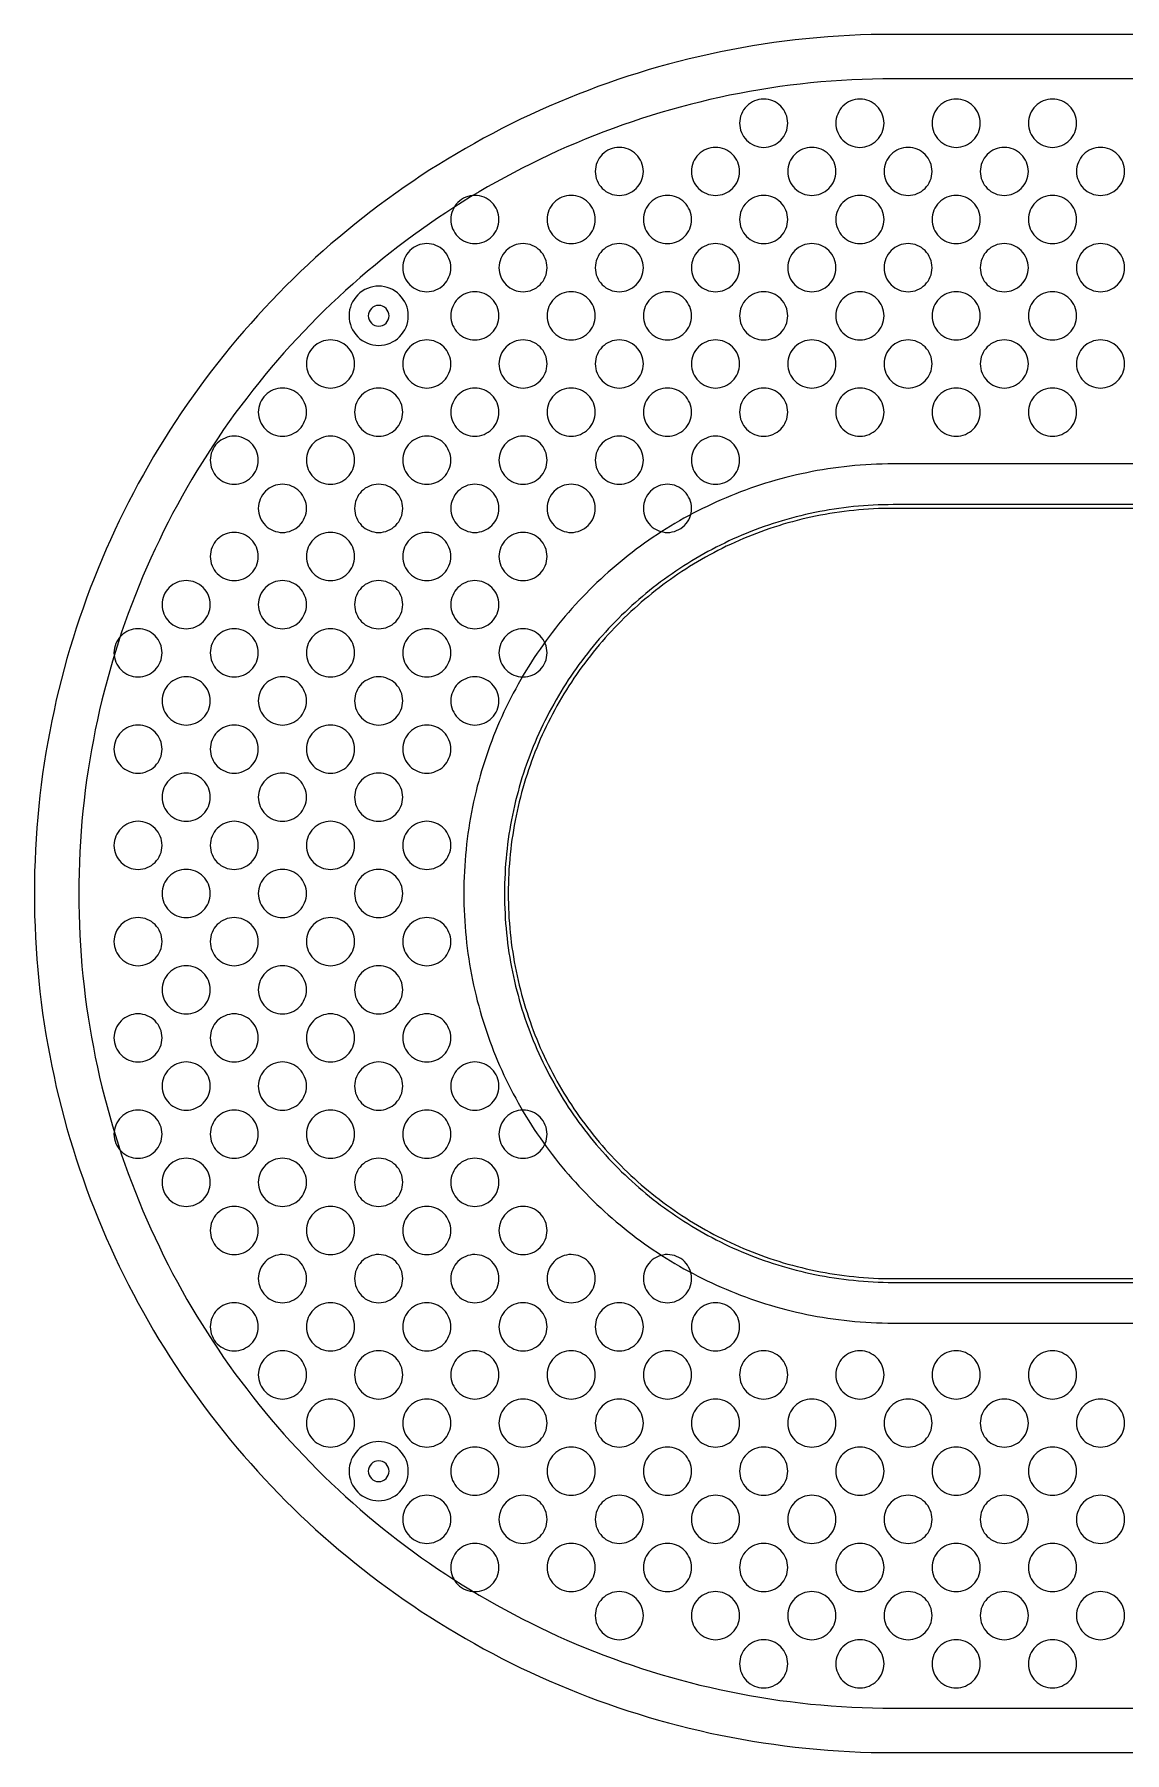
# Model space of a CAD drawing. Extents: x 1 to 174, y -78 to 96.
# Drawn here: x 0.99 to 19.4, y 1.06 to 30.06 of the extents above; entities that cross this region are included whole.
import ezdxf

# ---------------------------------------------------------------- set-up
doc = ezdxf.new("R2010")
doc.units = 0
doc.layers.add('LAYER_1', color=7, linetype='CONTINUOUS')
doc.layers.add('MOUNTINGHOLES', color=1, linetype='CONTINUOUS')

msp = doc.modelspace()

# ---------------------------------------------------------------- linework, layer by layer
at = {"layer": 'LAYER_1'}
for points in [[(22.515, 30.062), (15.464, 30.062), (15.304, 30.061), (15.119, 30.057), (14.934, 30.051), (14.75, 30.043), (14.566, 30.033), (14.382, 30.02), (14.199, 30.005), (14.016, 29.987), (13.834, 29.968), (13.653, 29.946), (13.471, 29.922), (13.291, 29.895), (13.111, 29.866), (12.932, 29.836), (12.753, 29.803), (12.575, 29.767), (12.398, 29.73), (12.222, 29.69), (12.046, 29.649), (11.871, 29.605), (11.697, 29.559), (11.524, 29.511), (11.352, 29.461), (11.18, 29.409), (11.01, 29.354), (10.84, 29.298), (10.671, 29.24), (10.504, 29.18), (10.337, 29.117), (10.171, 29.053), (10.006, 28.987), (9.843, 28.919), (9.68, 28.849), (9.518, 28.777), (9.358, 28.703), (9.198, 28.628), (9.04, 28.55), (8.883, 28.471), (8.727, 28.39), (8.572, 28.307), (8.418, 28.222), (8.266, 28.136), (8.115, 28.048), (7.964, 27.958), (7.816, 27.866), (7.668, 27.773), (7.522, 27.677), (7.376, 27.581), (7.233, 27.482), (7.09, 27.382), (6.949, 27.28), (6.809, 27.177), (6.67, 27.072), (6.533, 26.965), (6.397, 26.857), (6.262, 26.748), (6.129, 26.636), (5.997, 26.524), (5.867, 26.409), (5.738, 26.293), (5.61, 26.176), (5.484, 26.057), (5.359, 25.937), (5.236, 25.815), (5.114, 25.691), (4.994, 25.567), (4.875, 25.441), (4.758, 25.313), (4.642, 25.184), (4.527, 25.053), (4.414, 24.922), (4.303, 24.788), (4.193, 24.654), (4.085, 24.518), (3.979, 24.381), (3.874, 24.242), (3.77, 24.102), (3.669, 23.961), (3.569, 23.818), (3.47, 23.674), (3.373, 23.529), (3.278, 23.383), (3.185, 23.235), (3.093, 23.086), (3.003, 22.936), (2.915, 22.785), (2.829, 22.632), (2.744, 22.479), (2.661, 22.324), (2.58, 22.168), (2.501, 22.011), (2.423, 21.852), (2.347, 21.693), (2.274, 21.532), (2.202, 21.371), (2.132, 21.208), (2.064, 21.044), (1.998, 20.88), (1.933, 20.714), (1.871, 20.547), (1.811, 20.379), (1.753, 20.211), (1.696, 20.041), (1.642, 19.871), (1.59, 19.699), (1.54, 19.527), (1.492, 19.354), (1.446, 19.179), (1.402, 19.005), (1.36, 18.829), (1.321, 18.653), (1.283, 18.475), (1.248, 18.298), (1.215, 18.119), (1.184, 17.94), (1.156, 17.76), (1.129, 17.579), (1.105, 17.398), (1.083, 17.217), (1.064, 17.034), (1.046, 16.852), (1.031, 16.669), (1.018, 16.485), (1.008, 16.301), (1, 16.117), (0.994, 15.932), (0.99, 15.747), (0.989, 15.562), (0.99, 15.376), (0.994, 15.191), (1, 15.007), (1.008, 14.822), (1.018, 14.638), (1.031, 14.455), (1.046, 14.271), (1.064, 14.089), (1.083, 13.907), (1.105, 13.725), (1.129, 13.544), (1.156, 13.363), (1.184, 13.184), (1.215, 13.004), (1.248, 12.826), (1.283, 12.648), (1.321, 12.471), (1.36, 12.294), (1.402, 12.119), (1.446, 11.944), (1.492, 11.77), (1.54, 11.597), (1.59, 11.424), (1.642, 11.253), (1.696, 11.082), (1.753, 10.913), (1.811, 10.744), (1.871, 10.576), (1.933, 10.409), (1.998, 10.244), (2.064, 10.079), (2.132, 9.915), (2.202, 9.752), (2.274, 9.591), (2.347, 9.43), (2.423, 9.271), (2.501, 9.113), (2.58, 8.955), (2.661, 8.799), (2.744, 8.645), (2.829, 8.491), (2.915, 8.338), (3.003, 8.187), (3.093, 8.037), (3.185, 7.888), (3.278, 7.74), (3.373, 7.594), (3.47, 7.449), (3.569, 7.305), (3.669, 7.162), (3.77, 7.021), (3.874, 6.881), (3.979, 6.743), (4.085, 6.605), (4.193, 6.469), (4.303, 6.335), (4.414, 6.202), (4.527, 6.07), (4.642, 5.939), (4.758, 5.81), (4.875, 5.683), (4.994, 5.557), (5.114, 5.432), (5.236, 5.308), (5.359, 5.187), (5.484, 5.066), (5.61, 4.947), (5.738, 4.83), (5.867, 4.714), (5.997, 4.6), (6.129, 4.487), (6.262, 4.376), (6.397, 4.266), (6.533, 4.158), (6.67, 4.051), (6.809, 3.946), (6.949, 3.843), (7.09, 3.741), (7.233, 3.641), (7.376, 3.543), (7.522, 3.446), (7.668, 3.351), (7.816, 3.257), (7.964, 3.166), (8.115, 3.076), (8.266, 2.987), (8.418, 2.901), (8.572, 2.816), (8.727, 2.733), (8.883, 2.652), (9.04, 2.573), (9.198, 2.495), (9.358, 2.42), (9.518, 2.346), (9.68, 2.274), (9.843, 2.204), (10.006, 2.136), (10.171, 2.07), (10.337, 2.006), (10.504, 1.944), (10.671, 1.883), (10.84, 1.825), (11.01, 1.769), (11.18, 1.715), (11.352, 1.662), (11.524, 1.612), (11.697, 1.564), (11.871, 1.518), (12.046, 1.475), (12.222, 1.433), (12.398, 1.393), (12.575, 1.356), (12.753, 1.321), (12.932, 1.288), (13.111, 1.257), (13.291, 1.228), (13.471, 1.202), (13.653, 1.178), (13.834, 1.156), (14.016, 1.136), (14.199, 1.119), (14.382, 1.103), (14.566, 1.091), (14.75, 1.08), (14.934, 1.072), (15.119, 1.066), (15.304, 1.063), (15.464, 1.062), (22.515, 1.062)], [(22.512, 29.312), (15.466, 29.312), (15.313, 29.311), (15.138, 29.307), (14.963, 29.302), (14.788, 29.294), (14.613, 29.284), (14.439, 29.272), (14.265, 29.258), (14.092, 29.241), (13.919, 29.222), (13.747, 29.202), (13.575, 29.179), (13.404, 29.154), (13.234, 29.127), (13.064, 29.097), (12.894, 29.066), (12.726, 29.033), (12.558, 28.997), (12.391, 28.96), (12.224, 28.92), (12.058, 28.878), (11.893, 28.835), (11.729, 28.789), (11.566, 28.742), (11.403, 28.692), (11.241, 28.641), (11.08, 28.588), (10.921, 28.532), (10.762, 28.475), (10.603, 28.416), (10.446, 28.355), (10.29, 28.293), (10.135, 28.228), (9.981, 28.162), (9.827, 28.094), (9.675, 28.024), (9.524, 27.952), (9.374, 27.879), (9.225, 27.803), (9.077, 27.727), (8.93, 27.648), (8.784, 27.568), (8.64, 27.486), (8.496, 27.402), (8.354, 27.317), (8.213, 27.23), (8.073, 27.141), (7.934, 27.051), (7.796, 26.959), (7.66, 26.866), (7.525, 26.771), (7.391, 26.674), (7.258, 26.576), (7.127, 26.477), (6.996, 26.376), (6.867, 26.273), (6.74, 26.169), (6.613, 26.064), (6.488, 25.957), (6.365, 25.848), (6.242, 25.738), (6.121, 25.627), (6.002, 25.514), (5.883, 25.4), (5.766, 25.284), (5.651, 25.167), (5.537, 25.049), (5.424, 24.929), (5.313, 24.808), (5.203, 24.686), (5.094, 24.562), (4.987, 24.437), (4.882, 24.311), (4.778, 24.183), (4.675, 24.054), (4.574, 23.924), (4.474, 23.793), (4.376, 23.66), (4.28, 23.526), (4.185, 23.391), (4.092, 23.254), (4, 23.117), (3.91, 22.978), (3.821, 22.838), (3.734, 22.697), (3.649, 22.555), (3.565, 22.411), (3.483, 22.266), (3.403, 22.121), (3.324, 21.974), (3.247, 21.826), (3.172, 21.677), (3.099, 21.527), (3.027, 21.376), (2.957, 21.223), (2.889, 21.07), (2.823, 20.916), (2.758, 20.761), (2.695, 20.605), (2.634, 20.447), (2.575, 20.289), (2.518, 20.13), (2.463, 19.97), (2.41, 19.809), (2.358, 19.648), (2.309, 19.485), (2.261, 19.322), (2.216, 19.158), (2.172, 18.993), (2.131, 18.827), (2.091, 18.66), (2.054, 18.493), (2.018, 18.325), (1.985, 18.156), (1.954, 17.987), (1.924, 17.817), (1.897, 17.647), (1.872, 17.475), (1.849, 17.304), (1.828, 17.131), (1.81, 16.959), (1.793, 16.785), (1.779, 16.612), (1.767, 16.438), (1.757, 16.263), (1.749, 16.088), (1.743, 15.913), (1.74, 15.737), (1.739, 15.562), (1.74, 15.386), (1.743, 15.21), (1.749, 15.035), (1.757, 14.86), (1.767, 14.686), (1.779, 14.511), (1.793, 14.338), (1.81, 14.165), (1.828, 13.992), (1.849, 13.82), (1.872, 13.648), (1.897, 13.477), (1.924, 13.306), (1.954, 13.136), (1.985, 12.967), (2.018, 12.798), (2.054, 12.63), (2.091, 12.463), (2.131, 12.296), (2.172, 12.131), (2.216, 11.966), (2.261, 11.801), (2.309, 11.638), (2.358, 11.475), (2.41, 11.314), (2.463, 11.153), (2.518, 10.993), (2.575, 10.834), (2.634, 10.676), (2.695, 10.519), (2.758, 10.362), (2.823, 10.207), (2.889, 10.053), (2.957, 9.9), (3.027, 9.748), (3.099, 9.596), (3.172, 9.446), (3.247, 9.297), (3.324, 9.149), (3.403, 9.003), (3.483, 8.857), (3.565, 8.712), (3.649, 8.569), (3.734, 8.426), (3.821, 8.285), (3.91, 8.145), (4, 8.006), (4.092, 7.869), (4.185, 7.732), (4.28, 7.597), (4.376, 7.463), (4.474, 7.33), (4.574, 7.199), (4.675, 7.069), (4.778, 6.94), (4.882, 6.812), (4.987, 6.686), (5.094, 6.561), (5.203, 6.437), (5.313, 6.315), (5.424, 6.194), (5.537, 6.074), (5.651, 5.956), (5.766, 5.839), (5.883, 5.723), (6.002, 5.609), (6.121, 5.496), (6.242, 5.385), (6.365, 5.275), (6.488, 5.167), (6.613, 5.06), (6.74, 4.954), (6.867, 4.85), (6.996, 4.747), (7.127, 4.646), (7.258, 4.547), (7.391, 4.449), (7.525, 4.352), (7.66, 4.257), (7.796, 4.164), (7.934, 4.072), (8.073, 3.982), (8.213, 3.894), (8.354, 3.807), (8.496, 3.721), (8.64, 3.638), (8.784, 3.556), (8.93, 3.475), (9.077, 3.397), (9.225, 3.32), (9.374, 3.245), (9.524, 3.171), (9.675, 3.099), (9.827, 3.03), (9.981, 2.961), (10.135, 2.895), (10.29, 2.83), (10.446, 2.768), (10.603, 2.707), (10.762, 2.648), (10.921, 2.591), (11.08, 2.536), (11.241, 2.482), (11.403, 2.431), (11.566, 2.381), (11.729, 2.334), (11.893, 2.288), (12.058, 2.245), (12.224, 2.203), (12.391, 2.164), (12.558, 2.126), (12.726, 2.091), (12.894, 2.057), (13.064, 2.026), (13.234, 1.997), (13.404, 1.97), (13.575, 1.944), (13.747, 1.922), (13.919, 1.901), (14.092, 1.882), (14.265, 1.866), (14.439, 1.851), (14.613, 1.839), (14.788, 1.829), (14.963, 1.821), (15.138, 1.816), (15.313, 1.813), (15.466, 1.812), (22.512, 1.812)], [(22.492, 22.812), (15.487, 22.812), (15.396, 22.811), (15.302, 22.809), (15.209, 22.806), (15.117, 22.802), (15.024, 22.797), (14.932, 22.791), (14.84, 22.783), (14.749, 22.774), (14.658, 22.764), (14.567, 22.753), (14.476, 22.741), (14.386, 22.728), (14.296, 22.714), (14.207, 22.698), (14.118, 22.682), (14.029, 22.664), (13.941, 22.646), (13.853, 22.626), (13.765, 22.605), (13.678, 22.583), (13.591, 22.56), (13.505, 22.537), (13.419, 22.512), (13.334, 22.486), (13.249, 22.459), (13.164, 22.431), (13.08, 22.402), (12.996, 22.371), (12.913, 22.34), (12.831, 22.308), (12.749, 22.276), (12.667, 22.242), (12.586, 22.207), (12.505, 22.171), (12.425, 22.134), (12.346, 22.096), (12.267, 22.058), (12.188, 22.018), (12.11, 21.978), (12.033, 21.936), (11.956, 21.894), (11.88, 21.851), (11.804, 21.807), (11.729, 21.762), (11.655, 21.716), (11.581, 21.669), (11.508, 21.621), (11.435, 21.573), (11.363, 21.524), (11.292, 21.474), (11.221, 21.423), (11.151, 21.371), (11.082, 21.318), (11.013, 21.265), (10.945, 21.211), (10.877, 21.156), (10.81, 21.1), (10.744, 21.043), (10.679, 20.986), (10.614, 20.928), (10.55, 20.869), (10.487, 20.81), (10.424, 20.749), (10.363, 20.688), (10.302, 20.626), (10.241, 20.564), (10.182, 20.501), (10.123, 20.437), (10.065, 20.372), (10.007, 20.306), (9.951, 20.24), (9.895, 20.174), (9.84, 20.106), (9.786, 20.038), (9.732, 19.969), (9.68, 19.9), (9.628, 19.83), (9.577, 19.759), (9.527, 19.688), (9.478, 19.616), (9.429, 19.543), (9.382, 19.47), (9.335, 19.396), (9.289, 19.322), (9.244, 19.247), (9.2, 19.171), (9.157, 19.095), (9.115, 19.018), (9.073, 18.941), (9.033, 18.863), (8.993, 18.784), (8.954, 18.705), (8.917, 18.626), (8.88, 18.546), (8.844, 18.465), (8.809, 18.384), (8.775, 18.302), (8.742, 18.22), (8.71, 18.138), (8.679, 18.054), (8.649, 17.971), (8.62, 17.887), (8.592, 17.802), (8.565, 17.717), (8.539, 17.632), (8.514, 17.546), (8.49, 17.46), (8.467, 17.373), (8.446, 17.286), (8.425, 17.198), (8.405, 17.11), (8.386, 17.022), (8.369, 16.933), (8.352, 16.844), (8.337, 16.755), (8.323, 16.665), (8.309, 16.575), (8.297, 16.484), (8.286, 16.393), (8.277, 16.302), (8.268, 16.21), (8.26, 16.119), (8.254, 16.027), (8.249, 15.934), (8.244, 15.841), (8.242, 15.748), (8.24, 15.655), (8.239, 15.562), (8.24, 15.468), (8.242, 15.375), (8.244, 15.282), (8.249, 15.189), (8.254, 15.097), (8.26, 15.005), (8.268, 14.913), (8.277, 14.821), (8.286, 14.73), (8.297, 14.639), (8.309, 14.549), (8.323, 14.458), (8.337, 14.369), (8.352, 14.279), (8.369, 14.19), (8.386, 14.101), (8.405, 14.013), (8.425, 13.925), (8.446, 13.837), (8.467, 13.75), (8.49, 13.664), (8.514, 13.577), (8.539, 13.491), (8.565, 13.406), (8.592, 13.321), (8.62, 13.236), (8.649, 13.152), (8.679, 13.069), (8.71, 12.986), (8.742, 12.903), (8.775, 12.821), (8.809, 12.739), (8.844, 12.658), (8.88, 12.578), (8.917, 12.498), (8.954, 12.418), (8.993, 12.339), (9.033, 12.261), (9.073, 12.183), (9.115, 12.105), (9.157, 12.029), (9.2, 11.952), (9.244, 11.877), (9.289, 11.802), (9.335, 11.727), (9.382, 11.653), (9.429, 11.58), (9.478, 11.508), (9.527, 11.436), (9.577, 11.364), (9.628, 11.293), (9.68, 11.223), (9.732, 11.154), (9.786, 11.085), (9.84, 11.017), (9.895, 10.95), (9.951, 10.883), (10.007, 10.817), (10.065, 10.751), (10.123, 10.687), (10.182, 10.623), (10.241, 10.559), (10.302, 10.497), (10.363, 10.435), (10.424, 10.374), (10.487, 10.314), (10.55, 10.254), (10.614, 10.195), (10.679, 10.137), (10.744, 10.08), (10.81, 10.023), (10.877, 9.967), (10.945, 9.912), (11.013, 9.858), (11.082, 9.805), (11.151, 9.752), (11.221, 9.701), (11.292, 9.65), (11.363, 9.6), (11.435, 9.55), (11.508, 9.502), (11.581, 9.454), (11.655, 9.408), (11.729, 9.362), (11.804, 9.317), (11.88, 9.273), (11.956, 9.229), (12.033, 9.187), (12.11, 9.146), (12.188, 9.105), (12.267, 9.066), (12.346, 9.027), (12.425, 8.989), (12.505, 8.952), (12.586, 8.917), (12.667, 8.882), (12.749, 8.848), (12.831, 8.815), (12.913, 8.783), (12.996, 8.752), (13.08, 8.722), (13.164, 8.693), (13.249, 8.665), (13.334, 8.638), (13.419, 8.612), (13.505, 8.587), (13.591, 8.563), (13.678, 8.54), (13.765, 8.518), (13.853, 8.497), (13.941, 8.478), (14.029, 8.459), (14.118, 8.441), (14.207, 8.425), (14.296, 8.409), (14.386, 8.395), (14.476, 8.382), (14.567, 8.37), (14.658, 8.359), (14.749, 8.349), (14.84, 8.34), (14.932, 8.333), (15.024, 8.326), (15.117, 8.321), (15.209, 8.317), (15.302, 8.314), (15.396, 8.312), (15.487, 8.312), (22.492, 8.312)], [(22.489, 22.125), (15.489, 22.125), (15.404, 22.124), (15.32, 22.122), (15.236, 22.12), (15.152, 22.116), (15.068, 22.111), (14.984, 22.105), (14.901, 22.099), (14.818, 22.091), (14.736, 22.082), (14.653, 22.072), (14.571, 22.061), (14.49, 22.049), (14.408, 22.036), (14.328, 22.022), (14.247, 22.007), (14.167, 21.991), (14.087, 21.974), (14.007, 21.957), (13.928, 21.938), (13.849, 21.918), (13.771, 21.897), (13.693, 21.876), (13.615, 21.853), (13.538, 21.83), (13.461, 21.805), (13.384, 21.78), (13.308, 21.754), (13.233, 21.726), (13.157, 21.698), (13.083, 21.669), (13.008, 21.64), (12.935, 21.609), (12.861, 21.577), (12.788, 21.545), (12.716, 21.512), (12.644, 21.477), (12.572, 21.442), (12.501, 21.407), (12.431, 21.37), (12.361, 21.332), (12.291, 21.294), (12.222, 21.255), (12.154, 21.215), (12.086, 21.174), (12.019, 21.133), (11.952, 21.091), (11.885, 21.048), (11.82, 21.004), (11.755, 20.959), (11.69, 20.914), (11.626, 20.868), (11.562, 20.821), (11.5, 20.773), (11.437, 20.725), (11.376, 20.676), (11.314, 20.626), (11.254, 20.575), (11.194, 20.524), (11.135, 20.472), (11.076, 20.42), (11.018, 20.366), (10.961, 20.312), (10.904, 20.258), (10.848, 20.202), (10.793, 20.146), (10.738, 20.09), (10.684, 20.032), (10.631, 19.974), (10.579, 19.916), (10.527, 19.857), (10.475, 19.797), (10.425, 19.736), (10.375, 19.675), (10.326, 19.614), (10.278, 19.551), (10.23, 19.488), (10.183, 19.425), (10.137, 19.361), (10.092, 19.296), (10.047, 19.231), (10.003, 19.165), (9.96, 19.099), (9.918, 19.032), (9.876, 18.965), (9.836, 18.897), (9.796, 18.828), (9.757, 18.759), (9.718, 18.69), (9.681, 18.62), (9.644, 18.549), (9.608, 18.478), (9.573, 18.407), (9.539, 18.335), (9.506, 18.263), (9.474, 18.19), (9.442, 18.116), (9.411, 18.042), (9.381, 17.968), (9.353, 17.893), (9.324, 17.818), (9.297, 17.743), (9.271, 17.667), (9.246, 17.59), (9.221, 17.513), (9.198, 17.436), (9.175, 17.358), (9.154, 17.28), (9.133, 17.202), (9.113, 17.123), (9.094, 17.044), (9.076, 16.964), (9.06, 16.884), (9.044, 16.804), (9.029, 16.723), (9.015, 16.642), (9.002, 16.561), (8.99, 16.479), (8.979, 16.397), (8.969, 16.315), (8.96, 16.233), (8.952, 16.15), (8.945, 16.067), (8.94, 15.983), (8.935, 15.899), (8.931, 15.815), (8.928, 15.731), (8.927, 15.646), (8.926, 15.562), (8.927, 15.477), (8.928, 15.392), (8.931, 15.308), (8.935, 15.224), (8.94, 15.14), (8.945, 15.057), (8.952, 14.974), (8.96, 14.891), (8.969, 14.808), (8.979, 14.726), (8.99, 14.644), (9.002, 14.562), (9.015, 14.481), (9.029, 14.4), (9.044, 14.319), (9.06, 14.239), (9.076, 14.159), (9.094, 14.08), (9.113, 14), (9.133, 13.921), (9.154, 13.843), (9.175, 13.765), (9.198, 13.687), (9.221, 13.61), (9.246, 13.533), (9.271, 13.457), (9.297, 13.381), (9.324, 13.305), (9.353, 13.23), (9.381, 13.155), (9.411, 13.081), (9.442, 13.007), (9.474, 12.934), (9.506, 12.861), (9.539, 12.788), (9.573, 12.716), (9.608, 12.645), (9.644, 12.574), (9.681, 12.503), (9.718, 12.433), (9.757, 12.364), (9.796, 12.295), (9.836, 12.226), (9.876, 12.158), (9.918, 12.091), (9.96, 12.024), (10.003, 11.958), (10.047, 11.892), (10.092, 11.827), (10.137, 11.762), (10.183, 11.698), (10.23, 11.635), (10.278, 11.572), (10.326, 11.51), (10.375, 11.448), (10.425, 11.387), (10.475, 11.326), (10.527, 11.267), (10.579, 11.207), (10.631, 11.149), (10.684, 11.091), (10.738, 11.034), (10.793, 10.977), (10.848, 10.921), (10.904, 10.866), (10.961, 10.811), (11.018, 10.757), (11.076, 10.704), (11.135, 10.651), (11.194, 10.599), (11.254, 10.548), (11.314, 10.497), (11.376, 10.448), (11.437, 10.398), (11.5, 10.35), (11.562, 10.302), (11.626, 10.256), (11.69, 10.209), (11.755, 10.164), (11.82, 10.12), (11.885, 10.076), (11.952, 10.033), (12.019, 9.99), (12.086, 9.949), (12.154, 9.908), (12.222, 9.868), (12.291, 9.829), (12.361, 9.791), (12.431, 9.753), (12.501, 9.717), (12.572, 9.681), (12.644, 9.646), (12.716, 9.612), (12.788, 9.578), (12.861, 9.546), (12.935, 9.514), (13.008, 9.484), (13.083, 9.454), (13.157, 9.425), (13.233, 9.397), (13.308, 9.37), (13.384, 9.343), (13.461, 9.318), (13.538, 9.294), (13.615, 9.27), (13.693, 9.248), (13.771, 9.226), (13.849, 9.205), (13.928, 9.185), (14.007, 9.167), (14.087, 9.149), (14.167, 9.132), (14.247, 9.116), (14.328, 9.101), (14.408, 9.087), (14.49, 9.074), (14.571, 9.062), (14.653, 9.051), (14.736, 9.041), (14.818, 9.033), (14.901, 9.025), (14.984, 9.018), (15.068, 9.012), (15.152, 9.007), (15.236, 9.003), (15.32, 9.001), (15.404, 8.999), (15.489, 8.999), (22.489, 8.999)], [(22.489, 22.062), (15.489, 22.062), (15.405, 22.061), (15.321, 22.06), (15.238, 22.057), (15.155, 22.053), (15.072, 22.048), (14.989, 22.043), (14.907, 22.036), (14.825, 22.028), (14.743, 22.019), (14.661, 22.009), (14.58, 21.999), (14.499, 21.987), (14.419, 21.974), (14.339, 21.96), (14.259, 21.945), (14.179, 21.93), (14.1, 21.913), (14.021, 21.895), (13.943, 21.877), (13.865, 21.857), (13.787, 21.836), (13.71, 21.815), (13.633, 21.793), (13.556, 21.769), (13.48, 21.745), (13.404, 21.72), (13.329, 21.694), (13.254, 21.667), (13.18, 21.639), (13.106, 21.611), (13.032, 21.581), (12.959, 21.551), (12.886, 21.52), (12.814, 21.487), (12.742, 21.454), (12.671, 21.421), (12.6, 21.386), (12.53, 21.351), (12.46, 21.314), (12.391, 21.277), (12.322, 21.239), (12.254, 21.2), (12.186, 21.161), (12.119, 21.121), (12.052, 21.079), (11.986, 21.038), (11.92, 20.995), (11.855, 20.952), (11.79, 20.907), (11.726, 20.862), (11.663, 20.817), (11.6, 20.77), (11.538, 20.723), (11.476, 20.675), (11.415, 20.627), (11.355, 20.577), (11.295, 20.527), (11.235, 20.477), (11.177, 20.425), (11.119, 20.373), (11.061, 20.32), (11.005, 20.267), (10.948, 20.213), (10.893, 20.158), (10.838, 20.102), (10.784, 20.046), (10.731, 19.989), (10.678, 19.932), (10.626, 19.874), (10.574, 19.815), (10.524, 19.756), (10.473, 19.696), (10.424, 19.636), (10.376, 19.575), (10.328, 19.513), (10.281, 19.451), (10.234, 19.388), (10.188, 19.324), (10.143, 19.26), (10.099, 19.196), (10.056, 19.131), (10.013, 19.065), (9.971, 18.999), (9.93, 18.932), (9.89, 18.865), (9.85, 18.797), (9.812, 18.729), (9.774, 18.66), (9.737, 18.591), (9.7, 18.521), (9.665, 18.45), (9.63, 18.38), (9.596, 18.308), (9.563, 18.237), (9.531, 18.164), (9.5, 18.092), (9.47, 18.019), (9.44, 17.945), (9.411, 17.871), (9.384, 17.797), (9.357, 17.722), (9.331, 17.646), (9.306, 17.571), (9.281, 17.495), (9.258, 17.418), (9.236, 17.341), (9.214, 17.264), (9.194, 17.186), (9.174, 17.108), (9.156, 17.03), (9.138, 16.951), (9.121, 16.872), (9.105, 16.792), (9.091, 16.712), (9.077, 16.632), (9.064, 16.552), (9.052, 16.471), (9.041, 16.389), (9.032, 16.308), (9.023, 16.226), (9.015, 16.144), (9.008, 16.062), (9.002, 15.979), (8.998, 15.896), (8.994, 15.813), (8.991, 15.729), (8.99, 15.646), (8.989, 15.562), (8.99, 15.478), (8.991, 15.394), (8.994, 15.31), (8.998, 15.227), (9.002, 15.144), (9.008, 15.062), (9.015, 14.979), (9.023, 14.897), (9.032, 14.815), (9.041, 14.734), (9.052, 14.653), (9.064, 14.572), (9.077, 14.491), (9.091, 14.411), (9.105, 14.331), (9.121, 14.252), (9.138, 14.172), (9.156, 14.094), (9.174, 14.015), (9.194, 13.937), (9.214, 13.859), (9.236, 13.782), (9.258, 13.705), (9.281, 13.629), (9.306, 13.553), (9.331, 13.477), (9.357, 13.402), (9.384, 13.327), (9.411, 13.252), (9.44, 13.178), (9.47, 13.105), (9.5, 13.032), (9.531, 12.959), (9.563, 12.887), (9.596, 12.815), (9.63, 12.744), (9.665, 12.673), (9.7, 12.602), (9.737, 12.533), (9.774, 12.463), (9.812, 12.395), (9.85, 12.326), (9.89, 12.258), (9.93, 12.191), (9.971, 12.124), (10.013, 12.058), (10.056, 11.993), (10.099, 11.927), (10.143, 11.863), (10.188, 11.799), (10.234, 11.735), (10.281, 11.673), (10.328, 11.61), (10.376, 11.549), (10.424, 11.488), (10.473, 11.427), (10.524, 11.367), (10.574, 11.308), (10.626, 11.249), (10.678, 11.191), (10.731, 11.134), (10.784, 11.077), (10.838, 11.021), (10.893, 10.965), (10.948, 10.911), (11.005, 10.856), (11.061, 10.803), (11.119, 10.75), (11.177, 10.698), (11.235, 10.647), (11.295, 10.596), (11.355, 10.546), (11.415, 10.497), (11.476, 10.448), (11.538, 10.4), (11.6, 10.353), (11.663, 10.307), (11.726, 10.261), (11.79, 10.216), (11.855, 10.172), (11.92, 10.128), (11.986, 10.086), (12.052, 10.044), (12.119, 10.003), (12.186, 9.962), (12.254, 9.923), (12.322, 9.884), (12.391, 9.846), (12.46, 9.809), (12.53, 9.773), (12.6, 9.737), (12.671, 9.703), (12.742, 9.669), (12.814, 9.636), (12.886, 9.604), (12.959, 9.572), (13.032, 9.542), (13.106, 9.512), (13.18, 9.484), (13.254, 9.456), (13.329, 9.429), (13.404, 9.403), (13.48, 9.378), (13.556, 9.354), (13.633, 9.331), (13.71, 9.308), (13.787, 9.287), (13.865, 9.266), (13.943, 9.247), (14.021, 9.228), (14.1, 9.21), (14.179, 9.194), (14.259, 9.178), (14.339, 9.163), (14.419, 9.149), (14.499, 9.137), (14.58, 9.125), (14.661, 9.114), (14.743, 9.104), (14.825, 9.095), (14.907, 9.087), (14.989, 9.081), (15.072, 9.075), (15.155, 9.07), (15.238, 9.066), (15.321, 9.064), (15.405, 9.062), (15.489, 9.062), (22.489, 9.062)]]:
    msp.add_lwpolyline(points, dxfattribs=at)
for points in [[(13.708, 28.562, 0.414214), (13.302, 28.968, 0.414214), (12.895, 28.562, 0.414214), (13.302, 28.155, 0.414214)], [(15.333, 28.562, 0.414214), (14.927, 28.968, 0.414214), (14.52, 28.562, 0.414214), (14.927, 28.155, 0.414214)], [(16.958, 28.562, 0.414214), (16.552, 28.968, 0.414214), (16.145, 28.562, 0.414214), (16.552, 28.155, 0.414214)], [(18.583, 28.562, 0.414214), (18.177, 28.968, 0.414214), (17.77, 28.562, 0.414214), (18.177, 28.155, 0.414214)], [(11.27, 27.749, 0.414214), (10.864, 28.155, 0.414214), (10.458, 27.749, 0.414214), (10.864, 27.343, 0.414214)], [(12.895, 27.749, 0.414214), (12.489, 28.155, 0.414214), (12.083, 27.749, 0.414214), (12.489, 27.343, 0.414214)], [(14.52, 27.749, 0.414214), (14.114, 28.155, 0.414214), (13.708, 27.749, 0.414214), (14.114, 27.343, 0.414214)], [(16.145, 27.749, 0.414214), (15.739, 28.155, 0.414214), (15.333, 27.749, 0.414214), (15.739, 27.343, 0.414214)], [(17.77, 27.749, 0.414214), (17.364, 28.155, 0.414214), (16.958, 27.749, 0.414214), (17.364, 27.343, 0.414214)], [(19.395, 27.749, 0.414214), (18.989, 28.155, 0.414214), (18.583, 27.749, 0.414214), (18.989, 27.343, 0.414214)], [(8.833, 26.937, 0.414214), (8.427, 27.343, 0.414214), (8.02, 26.937, 0.414214), (8.427, 26.53, 0.414214)], [(10.458, 26.937, 0.414214), (10.052, 27.343, 0.414214), (9.645, 26.937, 0.414214), (10.052, 26.53, 0.414214)], [(12.083, 26.937, 0.414214), (11.677, 27.343, 0.414214), (11.27, 26.937, 0.414214), (11.677, 26.53, 0.414214)], [(13.708, 26.937, 0.414214), (13.302, 27.343, 0.414214), (12.895, 26.937, 0.414214), (13.302, 26.53, 0.414214)], [(15.333, 26.937, 0.414214), (14.927, 27.343, 0.414214), (14.52, 26.937, 0.414214), (14.927, 26.53, 0.414214)], [(16.958, 26.937, 0.414214), (16.552, 27.343, 0.414214), (16.145, 26.937, 0.414214), (16.552, 26.53, 0.414214)], [(18.583, 26.937, 0.414214), (18.177, 27.343, 0.414214), (17.77, 26.937, 0.414214), (18.177, 26.53, 0.414214)], [(8.02, 26.124, 0.414214), (7.614, 26.53, 0.414214), (7.208, 26.124, 0.414214), (7.614, 25.718, 0.414214)], [(9.645, 26.124, 0.414214), (9.239, 26.53, 0.414214), (8.833, 26.124, 0.414214), (9.239, 25.718, 0.414214)], [(11.27, 26.124, 0.414214), (10.864, 26.53, 0.414214), (10.458, 26.124, 0.414214), (10.864, 25.718, 0.414214)], [(12.895, 26.124, 0.414214), (12.489, 26.53, 0.414214), (12.083, 26.124, 0.414214), (12.489, 25.718, 0.414214)], [(14.52, 26.124, 0.414214), (14.114, 26.53, 0.414214), (13.708, 26.124, 0.414214), (14.114, 25.718, 0.414214)], [(16.145, 26.124, 0.414214), (15.739, 26.53, 0.414214), (15.333, 26.124, 0.414214), (15.739, 25.718, 0.414214)], [(17.77, 26.124, 0.414214), (17.364, 26.53, 0.414214), (16.958, 26.124, 0.414214), (17.364, 25.718, 0.414214)], [(19.395, 26.124, 0.414214), (18.989, 26.53, 0.414214), (18.583, 26.124, 0.414214), (18.989, 25.718, 0.414214)], [(8.833, 25.312, 0.414214), (8.427, 25.718, 0.414214), (8.02, 25.312, 0.414214), (8.427, 24.905, 0.414214)], [(10.458, 25.312, 0.414214), (10.052, 25.718, 0.414214), (9.645, 25.312, 0.414214), (10.052, 24.905, 0.414214)], [(12.083, 25.312, 0.414214), (11.677, 25.718, 0.414214), (11.27, 25.312, 0.414214), (11.677, 24.905, 0.414214)], [(13.708, 25.312, 0.414214), (13.302, 25.718, 0.414214), (12.895, 25.312, 0.414214), (13.302, 24.905, 0.414214)], [(15.333, 25.312, 0.414214), (14.927, 25.718, 0.414214), (14.52, 25.312, 0.414214), (14.927, 24.905, 0.414214)], [(16.958, 25.312, 0.414214), (16.552, 25.718, 0.414214), (16.145, 25.312, 0.414214), (16.552, 24.905, 0.414214)], [(18.583, 25.312, 0.414214), (18.177, 25.718, 0.414214), (17.77, 25.312, 0.414214), (18.177, 24.905, 0.414214)], [(6.395, 24.499, 0.414214), (5.989, 24.905, 0.414214), (5.583, 24.499, 0.414214), (5.989, 24.093, 0.414214)], [(8.02, 24.499, 0.414214), (7.614, 24.905, 0.414214), (7.208, 24.499, 0.414214), (7.614, 24.093, 0.414214)], [(9.645, 24.499, 0.414214), (9.239, 24.905, 0.414214), (8.833, 24.499, 0.414214), (9.239, 24.093, 0.414214)], [(11.27, 24.499, 0.414214), (10.864, 24.905, 0.414214), (10.458, 24.499, 0.414214), (10.864, 24.093, 0.414214)], [(12.895, 24.499, 0.414214), (12.489, 24.905, 0.414214), (12.083, 24.499, 0.414214), (12.489, 24.093, 0.414214)], [(14.52, 24.499, 0.414214), (14.114, 24.905, 0.414214), (13.708, 24.499, 0.414214), (14.114, 24.093, 0.414214)], [(16.145, 24.499, 0.414214), (15.739, 24.905, 0.414214), (15.333, 24.499, 0.414214), (15.739, 24.093, 0.414214)], [(17.77, 24.499, 0.414214), (17.364, 24.905, 0.414214), (16.958, 24.499, 0.414214), (17.364, 24.093, 0.414214)], [(19.395, 24.499, 0.414214), (18.989, 24.905, 0.414214), (18.583, 24.499, 0.414214), (18.989, 24.093, 0.414214)], [(5.583, 23.687, 0.414214), (5.177, 24.093, 0.414214), (4.77, 23.687, 0.414214), (5.177, 23.28, 0.414214)], [(7.208, 23.687, 0.414214), (6.802, 24.093, 0.414214), (6.395, 23.687, 0.414214), (6.802, 23.28, 0.414214)], [(8.833, 23.687, 0.414214), (8.427, 24.093, 0.414214), (8.02, 23.687, 0.414214), (8.427, 23.28, 0.414214)], [(10.458, 23.687, 0.414214), (10.052, 24.093, 0.414214), (9.645, 23.687, 0.414214), (10.052, 23.28, 0.414214)], [(12.083, 23.687, 0.414214), (11.677, 24.093, 0.414214), (11.27, 23.687, 0.414214), (11.677, 23.28, 0.414214)], [(13.708, 23.687, 0.414214), (13.302, 24.093, 0.414214), (12.895, 23.687, 0.414214), (13.302, 23.28, 0.414214)], [(15.333, 23.687, 0.414214), (14.927, 24.093, 0.414214), (14.52, 23.687, 0.414214), (14.927, 23.28, 0.414214)], [(16.958, 23.687, 0.414214), (16.552, 24.093, 0.414214), (16.145, 23.687, 0.414214), (16.552, 23.28, 0.414214)], [(18.583, 23.687, 0.414214), (18.177, 24.093, 0.414214), (17.77, 23.687, 0.414214), (18.177, 23.28, 0.414214)], [(4.77, 22.874, 0.414214), (4.364, 23.28, 0.414214), (3.958, 22.874, 0.414214), (4.364, 22.468, 0.414214)], [(6.395, 22.874, 0.414214), (5.989, 23.28, 0.414214), (5.583, 22.874, 0.414214), (5.989, 22.468, 0.414214)], [(8.02, 22.874, 0.414214), (7.614, 23.28, 0.414214), (7.208, 22.874, 0.414214), (7.614, 22.468, 0.414214)], [(9.645, 22.874, 0.414214), (9.239, 23.28, 0.414214), (8.833, 22.874, 0.414214), (9.239, 22.468, 0.414214)], [(11.27, 22.874, 0.414214), (10.864, 23.28, 0.414214), (10.458, 22.874, 0.414214), (10.864, 22.468, 0.414214)], [(12.895, 22.874, 0.414214), (12.489, 23.28, 0.414214), (12.083, 22.874, 0.414214), (12.489, 22.468, 0.414214)], [(5.583, 22.062, 0.414214), (5.177, 22.468, 0.414214), (4.77, 22.062, 0.414214), (5.177, 21.655, 0.414214)], [(7.208, 22.062, 0.414214), (6.802, 22.468, 0.414214), (6.395, 22.062, 0.414214), (6.802, 21.655, 0.414214)], [(8.833, 22.062, 0.414214), (8.427, 22.468, 0.414214), (8.02, 22.062, 0.414214), (8.427, 21.655, 0.414214)], [(10.458, 22.062, 0.414214), (10.052, 22.468, 0.414214), (9.645, 22.062, 0.414214), (10.052, 21.655, 0.414214)], [(12.083, 22.062, 0.414214), (11.677, 22.468, 0.414214), (11.27, 22.062, 0.414214), (11.677, 21.655, 0.414214)], [(4.77, 21.249, 0.414214), (4.364, 21.655, 0.414214), (3.958, 21.249, 0.414214), (4.364, 20.843, 0.414214)], [(6.395, 21.249, 0.414214), (5.989, 21.655, 0.414214), (5.583, 21.249, 0.414214), (5.989, 20.843, 0.414214)], [(8.02, 21.249, 0.414214), (7.614, 21.655, 0.414214), (7.208, 21.249, 0.414214), (7.614, 20.843, 0.414214)], [(9.645, 21.249, 0.414214), (9.239, 21.655, 0.414214), (8.833, 21.249, 0.414214), (9.239, 20.843, 0.414214)], [(3.958, 20.437, 0.414214), (3.552, 20.843, 0.414214), (3.145, 20.437, 0.414214), (3.552, 20.03, 0.414214)], [(5.583, 20.437, 0.414214), (5.177, 20.843, 0.414214), (4.77, 20.437, 0.414214), (5.177, 20.03, 0.414214)], [(7.208, 20.437, 0.414214), (6.802, 20.843, 0.414214), (6.395, 20.437, 0.414214), (6.802, 20.03, 0.414214)], [(8.833, 20.437, 0.414214), (8.427, 20.843, 0.414214), (8.02, 20.437, 0.414214), (8.427, 20.03, 0.414214)], [(3.145, 19.624, 0.414214), (2.739, 20.03, 0.414214), (2.333, 19.624, 0.414214), (2.739, 19.218, 0.414214)], [(4.77, 19.624, 0.414214), (4.364, 20.03, 0.414214), (3.958, 19.624, 0.414214), (4.364, 19.218, 0.414214)], [(6.395, 19.624, 0.414214), (5.989, 20.03, 0.414214), (5.583, 19.624, 0.414214), (5.989, 19.218, 0.414214)], [(8.02, 19.624, 0.414214), (7.614, 20.03, 0.414214), (7.208, 19.624, 0.414214), (7.614, 19.218, 0.414214)], [(9.645, 19.624, 0.414214), (9.239, 20.03, 0.414214), (8.833, 19.624, 0.414214), (9.239, 19.218, 0.414214)], [(3.958, 18.812, 0.414214), (3.552, 19.218, 0.414214), (3.145, 18.812, 0.414214), (3.552, 18.405, 0.414214)], [(5.583, 18.812, 0.414214), (5.177, 19.218, 0.414214), (4.77, 18.812, 0.414214), (5.177, 18.405, 0.414214)], [(7.208, 18.812, 0.414214), (6.802, 19.218, 0.414214), (6.395, 18.812, 0.414214), (6.802, 18.405, 0.414214)], [(8.833, 18.812, 0.414214), (8.427, 19.218, 0.414214), (8.02, 18.812, 0.414214), (8.427, 18.405, 0.414214)], [(3.145, 17.999, 0.414214), (2.739, 18.405, 0.414214), (2.333, 17.999, 0.414214), (2.739, 17.593, 0.414214)], [(4.77, 17.999, 0.414214), (4.364, 18.405, 0.414214), (3.958, 17.999, 0.414214), (4.364, 17.593, 0.414214)], [(6.395, 17.999, 0.414214), (5.989, 18.405, 0.414214), (5.583, 17.999, 0.414214), (5.989, 17.593, 0.414214)], [(8.02, 17.999, 0.414214), (7.614, 18.405, 0.414214), (7.208, 17.999, 0.414214), (7.614, 17.593, 0.414214)], [(3.958, 17.187, 0.414214), (3.552, 17.593, 0.414214), (3.145, 17.187, 0.414214), (3.552, 16.78, 0.414214)], [(5.583, 17.187, 0.414214), (5.177, 17.593, 0.414214), (4.77, 17.187, 0.414214), (5.177, 16.78, 0.414214)], [(7.208, 17.187, 0.414214), (6.802, 17.593, 0.414214), (6.395, 17.187, 0.414214), (6.802, 16.78, 0.414214)], [(3.145, 16.374, 0.414214), (2.739, 16.78, 0.414214), (2.333, 16.374, 0.414214), (2.739, 15.968, 0.414214)], [(4.77, 16.374, 0.414214), (4.364, 16.78, 0.414214), (3.958, 16.374, 0.414214), (4.364, 15.968, 0.414214)], [(6.395, 16.374, 0.414214), (5.989, 16.78, 0.414214), (5.583, 16.374, 0.414214), (5.989, 15.968, 0.414214)], [(8.02, 16.374, 0.414214), (7.614, 16.78, 0.414214), (7.208, 16.374, 0.414214), (7.614, 15.968, 0.414214)], [(3.958, 15.562, 0.414214), (3.552, 15.968, 0.414214), (3.145, 15.562, 0.414214), (3.552, 15.155, 0.414214)], [(5.583, 15.562, 0.414214), (5.177, 15.968, 0.414214), (4.77, 15.562, 0.414214), (5.177, 15.155, 0.414214)], [(7.208, 15.562, 0.414214), (6.802, 15.968, 0.414214), (6.395, 15.562, 0.414214), (6.802, 15.155, 0.414214)], [(3.145, 14.749, 0.414214), (2.739, 15.155, 0.414214), (2.333, 14.749, 0.414214), (2.739, 14.343, 0.414214)], [(4.77, 14.749, 0.414214), (4.364, 15.155, 0.414214), (3.958, 14.749, 0.414214), (4.364, 14.343, 0.414214)], [(6.395, 14.749, 0.414214), (5.989, 15.155, 0.414214), (5.583, 14.749, 0.414214), (5.989, 14.343, 0.414214)], [(8.02, 14.749, 0.414214), (7.614, 15.155, 0.414214), (7.208, 14.749, 0.414214), (7.614, 14.343, 0.414214)], [(3.958, 13.937, 0.414214), (3.552, 14.343, 0.414214), (3.145, 13.937, 0.414214), (3.552, 13.53, 0.414214)], [(5.583, 13.937, 0.414214), (5.177, 14.343, 0.414214), (4.77, 13.937, 0.414214), (5.177, 13.53, 0.414214)], [(7.208, 13.937, 0.414214), (6.802, 14.343, 0.414214), (6.395, 13.937, 0.414214), (6.802, 13.53, 0.414214)], [(3.145, 13.124, 0.414214), (2.739, 13.53, 0.414214), (2.333, 13.124, 0.414214), (2.739, 12.718, 0.414214)], [(4.77, 13.124, 0.414214), (4.364, 13.53, 0.414214), (3.958, 13.124, 0.414214), (4.364, 12.718, 0.414214)], [(6.395, 13.124, 0.414214), (5.989, 13.53, 0.414214), (5.583, 13.124, 0.414214), (5.989, 12.718, 0.414214)], [(8.02, 13.124, 0.414214), (7.614, 13.53, 0.414214), (7.208, 13.124, 0.414214), (7.614, 12.718, 0.414214)], [(3.958, 12.312, 0.414214), (3.552, 12.718, 0.414214), (3.145, 12.312, 0.414214), (3.552, 11.905, 0.414214)], [(5.583, 12.312, 0.414214), (5.177, 12.718, 0.414214), (4.77, 12.312, 0.414214), (5.177, 11.905, 0.414214)], [(7.208, 12.312, 0.414214), (6.802, 12.718, 0.414214), (6.395, 12.312, 0.414214), (6.802, 11.905, 0.414214)], [(8.833, 12.312, 0.414214), (8.427, 12.718, 0.414214), (8.02, 12.312, 0.414214), (8.427, 11.905, 0.414214)], [(3.145, 11.499, 0.414214), (2.739, 11.905, 0.414214), (2.333, 11.499, 0.414214), (2.739, 11.093, 0.414214)], [(4.77, 11.499, 0.414214), (4.364, 11.905, 0.414214), (3.958, 11.499, 0.414214), (4.364, 11.093, 0.414214)], [(6.395, 11.499, 0.414214), (5.989, 11.905, 0.414214), (5.583, 11.499, 0.414214), (5.989, 11.093, 0.414214)], [(8.02, 11.499, 0.414214), (7.614, 11.905, 0.414214), (7.208, 11.499, 0.414214), (7.614, 11.093, 0.414214)], [(9.645, 11.499, 0.414214), (9.239, 11.905, 0.414214), (8.833, 11.499, 0.414214), (9.239, 11.093, 0.414214)], [(3.958, 10.687, 0.414214), (3.552, 11.093, 0.414214), (3.145, 10.687, 0.414214), (3.552, 10.28, 0.414214)], [(5.583, 10.687, 0.414214), (5.177, 11.093, 0.414214), (4.77, 10.687, 0.414214), (5.177, 10.28, 0.414214)], [(7.208, 10.687, 0.414214), (6.802, 11.093, 0.414214), (6.395, 10.687, 0.414214), (6.802, 10.28, 0.414214)], [(8.833, 10.687, 0.414214), (8.427, 11.093, 0.414214), (8.02, 10.687, 0.414214), (8.427, 10.28, 0.414214)], [(4.77, 9.874, 0.414214), (4.364, 10.28, 0.414214), (3.958, 9.874, 0.414214), (4.364, 9.468, 0.414214)], [(6.395, 9.874, 0.414214), (5.989, 10.28, 0.414214), (5.583, 9.874, 0.414214), (5.989, 9.468, 0.414214)], [(8.02, 9.874, 0.414214), (7.614, 10.28, 0.414214), (7.208, 9.874, 0.414214), (7.614, 9.468, 0.414214)], [(9.645, 9.874, 0.414214), (9.239, 10.28, 0.414214), (8.833, 9.874, 0.414214), (9.239, 9.468, 0.414214)], [(5.583, 9.062, 0.414214), (5.177, 9.468, 0.414214), (4.77, 9.062, 0.414214), (5.177, 8.655, 0.414214)], [(7.208, 9.062, 0.414214), (6.802, 9.468, 0.414214), (6.395, 9.062, 0.414214), (6.802, 8.655, 0.414214)], [(8.833, 9.062, 0.414214), (8.427, 9.468, 0.414214), (8.02, 9.062, 0.414214), (8.427, 8.655, 0.414214)], [(10.458, 9.062, 0.414214), (10.052, 9.468, 0.414214), (9.645, 9.062, 0.414214), (10.052, 8.655, 0.414214)], [(12.083, 9.062, 0.414214), (11.677, 9.468, 0.414214), (11.27, 9.062, 0.414214), (11.677, 8.655, 0.414214)], [(4.77, 8.249, 0.414214), (4.364, 8.655, 0.414214), (3.958, 8.249, 0.414214), (4.364, 7.843, 0.414214)], [(6.395, 8.249, 0.414214), (5.989, 8.655, 0.414214), (5.583, 8.249, 0.414214), (5.989, 7.843, 0.414214)], [(8.02, 8.249, 0.414214), (7.614, 8.655, 0.414214), (7.208, 8.249, 0.414214), (7.614, 7.843, 0.414214)], [(9.645, 8.249, 0.414214), (9.239, 8.655, 0.414214), (8.833, 8.249, 0.414214), (9.239, 7.843, 0.414214)], [(11.27, 8.249, 0.414214), (10.864, 8.655, 0.414214), (10.458, 8.249, 0.414214), (10.864, 7.843, 0.414214)], [(12.895, 8.249, 0.414214), (12.489, 8.655, 0.414214), (12.083, 8.249, 0.414214), (12.489, 7.843, 0.414214)], [(5.583, 7.437, 0.414214), (5.177, 7.843, 0.414214), (4.77, 7.437, 0.414214), (5.177, 7.03, 0.414214)], [(7.208, 7.437, 0.414214), (6.802, 7.843, 0.414214), (6.395, 7.437, 0.414214), (6.802, 7.03, 0.414214)], [(8.833, 7.437, 0.414214), (8.427, 7.843, 0.414214), (8.02, 7.437, 0.414214), (8.427, 7.03, 0.414214)], [(10.458, 7.437, 0.414214), (10.052, 7.843, 0.414214), (9.645, 7.437, 0.414214), (10.052, 7.03, 0.414214)], [(12.083, 7.437, 0.414214), (11.677, 7.843, 0.414214), (11.27, 7.437, 0.414214), (11.677, 7.03, 0.414214)], [(13.708, 7.437, 0.414214), (13.302, 7.843, 0.414214), (12.895, 7.437, 0.414214), (13.302, 7.03, 0.414214)], [(15.333, 7.437, 0.414214), (14.927, 7.843, 0.414214), (14.52, 7.437, 0.414214), (14.927, 7.03, 0.414214)], [(16.958, 7.437, 0.414214), (16.552, 7.843, 0.414214), (16.145, 7.437, 0.414214), (16.552, 7.03, 0.414214)], [(18.583, 7.437, 0.414214), (18.177, 7.843, 0.414214), (17.77, 7.437, 0.414214), (18.177, 7.03, 0.414214)], [(6.395, 6.624, 0.414214), (5.989, 7.03, 0.414214), (5.583, 6.624, 0.414214), (5.989, 6.218, 0.414214)], [(8.02, 6.624, 0.414214), (7.614, 7.03, 0.414214), (7.208, 6.624, 0.414214), (7.614, 6.218, 0.414214)], [(9.645, 6.624, 0.414214), (9.239, 7.03, 0.414214), (8.833, 6.624, 0.414214), (9.239, 6.218, 0.414214)], [(11.27, 6.624, 0.414214), (10.864, 7.03, 0.414214), (10.458, 6.624, 0.414214), (10.864, 6.218, 0.414214)], [(12.895, 6.624, 0.414214), (12.489, 7.03, 0.414214), (12.083, 6.624, 0.414214), (12.489, 6.218, 0.414214)], [(14.52, 6.624, 0.414214), (14.114, 7.03, 0.414214), (13.708, 6.624, 0.414214), (14.114, 6.218, 0.414214)], [(16.145, 6.624, 0.414214), (15.739, 7.03, 0.414214), (15.333, 6.624, 0.414214), (15.739, 6.218, 0.414214)], [(17.77, 6.624, 0.414214), (17.364, 7.03, 0.414214), (16.958, 6.624, 0.414214), (17.364, 6.218, 0.414214)], [(19.395, 6.624, 0.414214), (18.989, 7.03, 0.414214), (18.583, 6.624, 0.414214), (18.989, 6.218, 0.414214)], [(8.833, 5.812, 0.414214), (8.427, 6.218, 0.414214), (8.02, 5.812, 0.414214), (8.427, 5.405, 0.414214)], [(10.458, 5.812, 0.414214), (10.052, 6.218, 0.414214), (9.645, 5.812, 0.414214), (10.052, 5.405, 0.414214)], [(12.083, 5.812, 0.414214), (11.677, 6.218, 0.414214), (11.27, 5.812, 0.414214), (11.677, 5.405, 0.414214)], [(13.708, 5.812, 0.414214), (13.302, 6.218, 0.414214), (12.895, 5.812, 0.414214), (13.302, 5.405, 0.414214)], [(15.333, 5.812, 0.414214), (14.927, 6.218, 0.414214), (14.52, 5.812, 0.414214), (14.927, 5.405, 0.414214)], [(16.958, 5.812, 0.414214), (16.552, 6.218, 0.414214), (16.145, 5.812, 0.414214), (16.552, 5.405, 0.414214)], [(18.583, 5.812, 0.414214), (18.177, 6.218, 0.414214), (17.77, 5.812, 0.414214), (18.177, 5.405, 0.414214)], [(8.02, 4.999, 0.414214), (7.614, 5.405, 0.414214), (7.208, 4.999, 0.414214), (7.614, 4.593, 0.414214)], [(9.645, 4.999, 0.414214), (9.239, 5.405, 0.414214), (8.833, 4.999, 0.414214), (9.239, 4.593, 0.414214)], [(11.27, 4.999, 0.414214), (10.864, 5.405, 0.414214), (10.458, 4.999, 0.414214), (10.864, 4.593, 0.414214)], [(12.895, 4.999, 0.414214), (12.489, 5.405, 0.414214), (12.083, 4.999, 0.414214), (12.489, 4.593, 0.414214)], [(14.52, 4.999, 0.414214), (14.114, 5.405, 0.414214), (13.708, 4.999, 0.414214), (14.114, 4.593, 0.414214)], [(16.145, 4.999, 0.414214), (15.739, 5.405, 0.414214), (15.333, 4.999, 0.414214), (15.739, 4.593, 0.414214)], [(17.77, 4.999, 0.414214), (17.364, 5.405, 0.414214), (16.958, 4.999, 0.414214), (17.364, 4.593, 0.414214)], [(19.395, 4.999, 0.414214), (18.989, 5.405, 0.414214), (18.583, 4.999, 0.414214), (18.989, 4.593, 0.414214)], [(8.833, 4.187, 0.414214), (8.427, 4.593, 0.414214), (8.02, 4.187, 0.414214), (8.427, 3.78, 0.414214)], [(10.458, 4.187, 0.414214), (10.052, 4.593, 0.414214), (9.645, 4.187, 0.414214), (10.052, 3.78, 0.414214)], [(12.083, 4.187, 0.414214), (11.677, 4.593, 0.414214), (11.27, 4.187, 0.414214), (11.677, 3.78, 0.414214)], [(13.708, 4.187, 0.414214), (13.302, 4.593, 0.414214), (12.895, 4.187, 0.414214), (13.302, 3.78, 0.414214)], [(15.333, 4.187, 0.414214), (14.927, 4.593, 0.414214), (14.52, 4.187, 0.414214), (14.927, 3.78, 0.414214)], [(16.958, 4.187, 0.414214), (16.552, 4.593, 0.414214), (16.145, 4.187, 0.414214), (16.552, 3.78, 0.414214)], [(18.583, 4.187, 0.414214), (18.177, 4.593, 0.414214), (17.77, 4.187, 0.414214), (18.177, 3.78, 0.414214)], [(11.27, 3.374, 0.414214), (10.864, 3.78, 0.414214), (10.458, 3.374, 0.414214), (10.864, 2.968, 0.414214)], [(12.895, 3.374, 0.414214), (12.489, 3.78, 0.414214), (12.083, 3.374, 0.414214), (12.489, 2.968, 0.414214)], [(14.52, 3.374, 0.414214), (14.114, 3.78, 0.414214), (13.708, 3.374, 0.414214), (14.114, 2.968, 0.414214)], [(16.145, 3.374, 0.414214), (15.739, 3.78, 0.414214), (15.333, 3.374, 0.414214), (15.739, 2.968, 0.414214)], [(17.77, 3.374, 0.414214), (17.364, 3.78, 0.414214), (16.958, 3.374, 0.414214), (17.364, 2.968, 0.414214)], [(19.395, 3.374, 0.414214), (18.989, 3.78, 0.414214), (18.583, 3.374, 0.414214), (18.989, 2.968, 0.414214)], [(13.708, 2.562, 0.414214), (13.302, 2.968, 0.414214), (12.895, 2.562, 0.414214), (13.302, 2.155, 0.414214)], [(15.333, 2.562, 0.414214), (14.927, 2.968, 0.414214), (14.52, 2.562, 0.414214), (14.927, 2.155, 0.414214)], [(16.958, 2.562, 0.414214), (16.552, 2.968, 0.414214), (16.145, 2.562, 0.414214), (16.552, 2.155, 0.414214)], [(18.583, 2.562, 0.414214), (18.177, 2.968, 0.414214), (17.77, 2.562, 0.414214), (18.177, 2.155, 0.414214)]]:
    msp.add_lwpolyline(points, format="xyb", close=True, dxfattribs=at)
at = {"layer": 'MOUNTINGHOLES'}
for points in [[(7.302, 25.312, 0.414214), (6.802, 25.812, 0.414214), (6.302, 25.312, 0.414214), (6.802, 24.812, 0.414214)], [(6.977, 25.312, 0.414214), (6.802, 25.487, 0.414214), (6.627, 25.312, 0.414214), (6.802, 25.137, 0.414214)], [(7.302, 5.812, 0.414214), (6.802, 6.312, 0.414214), (6.302, 5.812, 0.414214), (6.802, 5.312, 0.414214)], [(6.977, 5.812, 0.414214), (6.802, 5.987, 0.414214), (6.627, 5.812, 0.414214), (6.802, 5.637, 0.414214)]]:
    msp.add_lwpolyline(points, format="xyb", close=True, dxfattribs=at)

doc.saveas('drawing.dxf')
